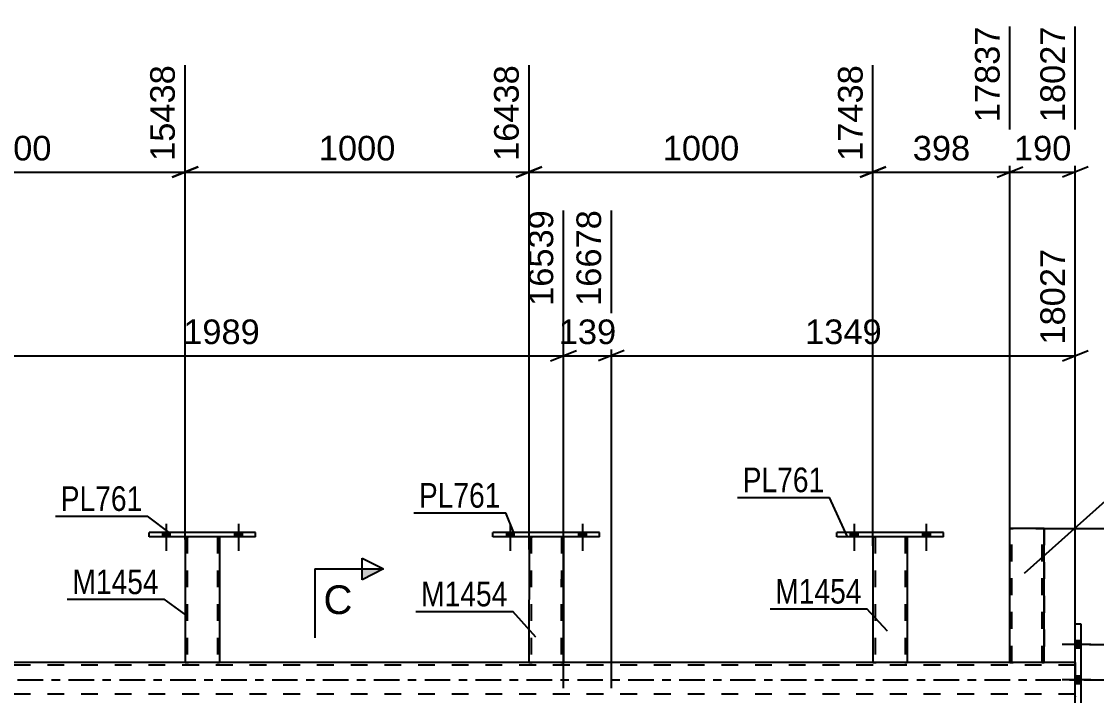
# Model space of a CAD drawing. Header units: millimetres. Extents: x 0 to 841, y 0 to 594.
# Drawn here: x 647.1 to 772.1, y 434.4 to 512.9 of the extents above; entities that cross this region are included whole.
import ezdxf

# ---------------------------------------------------------------- set-up
doc = ezdxf.new("R2010")
doc.units = ezdxf.units.MM
doc.linetypes.add('DXK_LINE_DOT2', pattern=[3.9198, 1.9599, -1.9599])
doc.linetypes.add('DXK_LINE_DOT3', pattern=[5.9187, 2.979, -0.9799, 0.9799, -0.9799])
doc.styles.add('Arial', font='ARIAL.TTF', dxfattribs={"height": 0.2})
doc.styles.add('Arial Narrow', font='ARIALN.TTF', dxfattribs={"height": 0.2})

# ---------------------------------------------------------------- blocks, each defined once
blk = doc.blocks.new('Bolt-318465270-4813 - 4424')
at = {"linetype": 'Continuous'}
for points in [[(663.47, 452.92), (664.35, 452.92), (664.35, 453.4), (663.47, 453.4)], [(671.87, 452.92), (672.75, 452.92), (672.75, 453.4), (671.87, 453.4)]]:
    blk.add_hatch(color=1, dxfattribs=at).paths.add_polyline_path(points)
at = {"color": 1, "linetype": 'Continuous'}
for p, q in [((663.91, 454.4), (663.91, 451.28)), ((672.31, 454.4), (672.31, 451.28)), ((663.47, 453.4), (663.47, 452.92)), ((664.35, 453.4), (664.35, 452.92)), ((671.87, 453.4), (671.87, 452.92)), ((672.75, 453.4), (672.75, 452.92))]:
    blk.add_line(p, q, dxfattribs=at)
blk = doc.blocks.new('Part-318465270-4435 - 4424')
at = {"color": 2, "linetype": 'Continuous'}
for p, q in [((769.64, 429.78), (769.64, 442.78)), ((769.64, 442.78), (770.28, 442.78)), ((770.28, 442.78), (770.28, 429.78)), ((770.28, 429.78), (769.64, 429.78))]:
    blk.add_line(p, q, dxfattribs=at)
blk = doc.blocks.new('Bolt-318465270-4609 - 4424')
at = {"linetype": 'Continuous'}
for points in [[(770.28, 439.94), (770.28, 440.82), (769.64, 440.82), (769.64, 439.94)], [(770.28, 439.94), (770.28, 440.82), (769.64, 440.82), (769.64, 439.94)], [(770.28, 439.94), (770.28, 440.82), (769.64, 440.82), (769.64, 439.94)], [(770.28, 435.82), (770.28, 436.7), (769.64, 436.7), (769.64, 435.82)], [(770.28, 435.82), (770.28, 436.7), (769.64, 436.7), (769.64, 435.82)], [(770.28, 431.74), (770.28, 432.62), (769.64, 432.62), (769.64, 431.74)], [(770.28, 431.74), (770.28, 432.62), (769.64, 432.62), (769.64, 431.74)], [(770.28, 431.74), (770.28, 432.62), (769.64, 432.62), (769.64, 431.74)]]:
    blk.add_hatch(color=1, dxfattribs=at).paths.add_polyline_path(points)
at = {"color": 1, "linetype": 'Continuous'}
for p, q in [((771.44, 440.38), (768.12, 440.38)), ((771.44, 440.38), (768.12, 440.38)), ((771.44, 440.38), (768.12, 440.38)), ((770.28, 440.82), (769.64, 440.82)), ((770.28, 440.82), (769.64, 440.82)), ((770.28, 440.82), (769.64, 440.82)), ((770.28, 439.94), (769.64, 439.94)), ((770.28, 439.94), (769.64, 439.94)), ((770.28, 439.94), (769.64, 439.94)), ((770.28, 436.7), (769.64, 436.7)), ((770.28, 436.7), (769.64, 436.7)), ((771.44, 436.26), (768.12, 436.26)), ((771.44, 436.26), (768.12, 436.26)), ((770.28, 435.82), (769.64, 435.82)), ((770.28, 435.82), (769.64, 435.82)), ((770.28, 432.62), (769.64, 432.62)), ((770.28, 432.62), (769.64, 432.62)), ((770.28, 432.62), (769.64, 432.62)), ((771.44, 432.18), (768.12, 432.18)), ((771.44, 432.18), (768.12, 432.18)), ((771.44, 432.18), (768.12, 432.18)), ((770.28, 431.74), (769.64, 431.74)), ((770.28, 431.74), (769.64, 431.74)), ((770.28, 431.74), (769.64, 431.74))]:
    blk.add_line(p, q, dxfattribs=at)
blk = doc.blocks.new('Part-318465270-4555 - 4424')
at = {"color": 2, "linetype": 'Continuous'}
for p, q in [((762.04, 453.88), (762.04, 453.88)), ((762.04, 438.28), (762.04, 453.88)), ((762.04, 453.88), (762.08, 453.88)), ((762.08, 453.88), (762.18, 453.88)), ((762.18, 453.88), (762.34, 453.88)), ((765.75, 453.88), (762.34, 453.88)), ((765.75, 453.88), (765.9, 453.88)), ((765.9, 453.88), (766.01, 453.88)), ((766.01, 453.88), (766.04, 453.88)), ((766.04, 453.88), (766.04, 453.88)), ((766.04, 438.28), (766.04, 453.88)), ((762.04, 438.28), (762.04, 438.28)), ((762.08, 438.28), (762.04, 438.28)), ((762.18, 438.28), (762.08, 438.28)), ((762.34, 438.28), (762.18, 438.28)), ((765.74, 438.28), (762.34, 438.28)), ((765.9, 438.28), (765.74, 438.28)), ((766, 438.28), (765.9, 438.28)), ((766.04, 438.28), (766, 438.28)), ((766.04, 438.28), (766.04, 438.28))]:
    blk.add_line(p, q, dxfattribs=at)
at = {"color": 7, "linetype": 'DXK_LINE_DOT2'}
for p, q in [((762.04, 438.28), (762.04, 453.88)), ((762.08, 453.88), (762.04, 453.88)), ((762.18, 453.88), (762.08, 453.88)), ((762.3, 453.88), (762.18, 453.88)), ((762.28, 438.28), (762.28, 453.88)), ((762.28, 438.28), (762.28, 453.88)), ((762.28, 453.88), (762.28, 453.88)), ((762.28, 453.88), (762.3, 453.88)), ((762.28, 453.88), (762.3, 453.88)), ((765.75, 453.88), (762.3, 453.88)), ((765.66, 453.88), (762.3, 453.88)), ((762.3, 453.88), (762.34, 453.88)), ((762.34, 453.88), (762.35, 453.88)), ((762.35, 453.88), (762.43, 453.88)), ((765.73, 453.88), (762.43, 453.88)), ((765.66, 453.88), (765.73, 453.88)), ((765.73, 453.88), (765.75, 453.88)), ((765.73, 453.88), (765.79, 453.88)), ((765.75, 453.88), (765.79, 453.88)), ((765.9, 453.88), (765.75, 453.88)), ((765.79, 453.88), (765.8, 453.88)), ((765.79, 453.88), (765.8, 453.88)), ((765.8, 438.28), (765.8, 453.88)), ((765.8, 438.28), (765.8, 453.88)), ((765.8, 453.88), (765.8, 453.88)), ((766.01, 453.88), (765.9, 453.88)), ((766.04, 453.88), (766.01, 453.88)), ((766.04, 453.88), (766.04, 438.28)), ((762.04, 438.28), (762.08, 438.28)), ((762.08, 438.28), (762.18, 438.28)), ((762.18, 438.28), (762.34, 438.28)), ((762.28, 438.28), (762.28, 438.28)), ((762.3, 438.28), (762.28, 438.28)), ((762.28, 438.28), (762.3, 438.28)), ((762.35, 438.28), (762.3, 438.28)), ((762.3, 438.28), (762.34, 438.28)), ((765.74, 438.28), (762.34, 438.28)), ((762.34, 438.28), (762.35, 438.28)), ((765.65, 438.28), (762.35, 438.28)), ((762.35, 438.28), (762.43, 438.28)), ((765.78, 438.28), (762.43, 438.28)), ((765.73, 438.28), (765.65, 438.28)), ((765.78, 438.28), (765.73, 438.28)), ((765.74, 438.28), (765.9, 438.28)), ((765.8, 438.28), (765.78, 438.28)), ((765.78, 438.28), (765.8, 438.28)), ((765.8, 438.28), (765.8, 438.28)), ((765.9, 438.28), (766, 438.28)), ((766, 438.28), (766.04, 438.28))]:
    blk.add_line(p, q, dxfattribs=at)
blk = doc.blocks.new('Part-318465270-4675 - 4424')
at = {"color": 2, "linetype": 'Continuous'}
for p, q in [((666.11, 452.92), (666.1, 438.28)), ((670.11, 452.92), (670.1, 438.28)), ((666.14, 438.28), (666.1, 438.28)), ((666.24, 438.28), (666.14, 438.28)), ((666.4, 438.28), (666.24, 438.28)), ((669.81, 438.28), (666.4, 438.28)), ((669.96, 438.28), (669.81, 438.28)), ((670.07, 438.28), (669.96, 438.28)), ((670.1, 438.28), (670.07, 438.28))]:
    blk.add_line(p, q, dxfattribs=at)
at = {"color": 7, "linetype": 'DXK_LINE_DOT2'}
for p, q in [((666.11, 452.92), (666.11, 452.92)), ((666.11, 452.92), (666.11, 452.92)), ((666.11, 452.92), (666.11, 452.92)), ((666.14, 452.92), (666.11, 452.92)), ((666.11, 452.92), (666.14, 452.92)), ((666.25, 452.92), (666.14, 452.92)), ((666.14, 452.92), (666.25, 452.92)), ((666.4, 452.92), (666.25, 452.92)), ((666.25, 452.92), (666.4, 452.92)), ((666.35, 452.92), (666.34, 438.28)), ((666.35, 452.92), (666.35, 452.92)), ((666.37, 452.92), (666.35, 452.92)), ((666.35, 452.92), (666.37, 452.92)), ((666.42, 452.92), (666.37, 452.92)), ((666.37, 452.92), (666.42, 452.92)), ((669.81, 452.92), (666.4, 452.92)), ((669.81, 452.92), (666.4, 452.92)), ((669.72, 452.92), (666.42, 452.92)), ((666.42, 452.92), (666.5, 452.92)), ((669.8, 452.92), (666.5, 452.92)), ((669.8, 452.92), (669.72, 452.92)), ((669.85, 452.92), (669.8, 452.92)), ((669.8, 452.92), (669.85, 452.92)), ((669.81, 452.92), (669.97, 452.92)), ((669.97, 452.92), (669.81, 452.92)), ((669.87, 452.92), (669.85, 452.92)), ((669.85, 452.92), (669.87, 452.92)), ((669.87, 452.92), (669.86, 438.28)), ((669.87, 452.92), (669.87, 452.92)), ((669.97, 452.92), (670.07, 452.92)), ((670.07, 452.92), (669.97, 452.92)), ((670.07, 452.92), (670.11, 452.92)), ((670.11, 452.92), (670.07, 452.92)), ((670.11, 452.92), (670.11, 452.92)), ((670.11, 452.92), (670.11, 452.92)), ((670.11, 452.92), (670.11, 452.92)), ((666.1, 438.28), (666.14, 438.28)), ((666.14, 438.28), (666.24, 438.28)), ((666.24, 438.28), (666.4, 438.28)), ((666.36, 438.28), (666.34, 438.28)), ((666.34, 438.28), (666.36, 438.28)), ((666.41, 438.28), (666.36, 438.28)), ((666.36, 438.28), (666.4, 438.28)), ((669.81, 438.28), (666.4, 438.28)), ((666.4, 438.28), (666.41, 438.28)), ((669.71, 438.28), (666.41, 438.28)), ((666.41, 438.28), (666.49, 438.28)), ((669.79, 438.28), (666.49, 438.28)), ((669.79, 438.28), (669.71, 438.28)), ((669.84, 438.28), (669.79, 438.28)), ((669.79, 438.28), (669.84, 438.28)), ((669.81, 438.28), (669.96, 438.28)), ((669.86, 438.28), (669.84, 438.28)), ((669.84, 438.28), (669.86, 438.28)), ((669.96, 438.28), (670.07, 438.28)), ((670.07, 438.28), (670.1, 438.28))]:
    blk.add_line(p, q, dxfattribs=at)
blk = doc.blocks.new('Bolt-318465270-4736 - 4424')
at = {"linetype": 'Continuous'}
for points in [[(703.47, 452.92), (704.35, 452.92), (704.35, 453.4), (703.47, 453.4)], [(711.87, 452.92), (712.75, 452.92), (712.75, 453.4), (711.87, 453.4)]]:
    blk.add_hatch(color=1, dxfattribs=at).paths.add_polyline_path(points)
at = {"color": 1, "linetype": 'Continuous'}
for p, q in [((703.91, 454.4), (703.91, 451.28)), ((712.31, 454.4), (712.31, 451.28)), ((703.47, 453.4), (703.47, 452.92)), ((704.35, 453.4), (704.35, 452.92)), ((711.87, 453.4), (711.87, 452.92)), ((712.75, 453.4), (712.75, 452.92))]:
    blk.add_line(p, q, dxfattribs=at)
blk = doc.blocks.new('Bolt-318465270-4737 - 4424')
at = {"linetype": 'Continuous'}
for points in [[(703.47, 452.92), (704.35, 452.92), (704.35, 453.4), (703.47, 453.4)], [(711.87, 452.92), (712.75, 452.92), (712.75, 453.4), (711.87, 453.4)]]:
    blk.add_hatch(color=1, dxfattribs=at).paths.add_polyline_path(points)
at = {"color": 1, "linetype": 'Continuous'}
for p, q in [((703.91, 454.4), (703.91, 451.28)), ((712.31, 454.4), (712.31, 451.28)), ((703.47, 453.4), (703.47, 452.92)), ((704.35, 453.4), (704.35, 452.92)), ((711.87, 453.4), (711.87, 452.92)), ((712.75, 453.4), (712.75, 452.92))]:
    blk.add_line(p, q, dxfattribs=at)
blk = doc.blocks.new('Bolt-318465270-4738 - 4424')
at = {"linetype": 'Continuous'}
for points in [[(743.47, 452.92), (744.35, 452.92), (744.35, 453.4), (743.47, 453.4)], [(751.87, 452.92), (752.75, 452.92), (752.75, 453.4), (751.87, 453.4)]]:
    blk.add_hatch(color=1, dxfattribs=at).paths.add_polyline_path(points)
at = {"color": 1, "linetype": 'Continuous'}
for p, q in [((743.91, 454.4), (743.91, 451.28)), ((752.31, 454.4), (752.31, 451.28)), ((743.47, 453.4), (743.47, 452.92)), ((744.35, 453.4), (744.35, 452.92)), ((751.87, 453.4), (751.87, 452.92)), ((752.75, 453.4), (752.75, 452.92))]:
    blk.add_line(p, q, dxfattribs=at)
blk = doc.blocks.new('Bolt-318465270-4739 - 4424')
at = {"linetype": 'Continuous'}
for points in [[(743.47, 452.92), (744.35, 452.92), (744.35, 453.4), (743.47, 453.4)], [(751.87, 452.92), (752.75, 452.92), (752.75, 453.4), (751.87, 453.4)]]:
    blk.add_hatch(color=1, dxfattribs=at).paths.add_polyline_path(points)
at = {"color": 1, "linetype": 'Continuous'}
for p, q in [((743.91, 454.4), (743.91, 451.28)), ((752.31, 454.4), (752.31, 451.28)), ((743.47, 453.4), (743.47, 452.92)), ((744.35, 453.4), (744.35, 452.92)), ((751.87, 453.4), (751.87, 452.92)), ((752.75, 453.4), (752.75, 452.92))]:
    blk.add_line(p, q, dxfattribs=at)
blk = doc.blocks.new('Part-318465270-4766 - 4424')
at = {"color": 7, "linetype": 'DXK_LINE_DOT2'}
for p, q in [((769.64, 437.96), (84.35, 437.96)), ((670.1, 438.28), (666.1, 438.28)), ((710.1, 438.28), (706.1, 438.28)), ((750.11, 438.28), (746.11, 438.28)), ((766.04, 438.28), (762.04, 438.28)), ((769.64, 438.28), (769.64, 434.28)), ((769.64, 434.6), (84.35, 434.6))]:
    blk.add_line(p, q, dxfattribs=at)
at = {"color": 2, "linetype": 'Continuous'}
for p, q in [((666.1, 438.28), (630.1, 438.28)), ((706.1, 438.28), (670.1, 438.28)), ((746.11, 438.28), (710.1, 438.28)), ((762.04, 438.28), (750.11, 438.28)), ((769.64, 438.28), (766.04, 438.28))]:
    blk.add_line(p, q, dxfattribs=at)
at = {"color": 7, "linetype": 'DXK_LINE_DOT3'}
blk.add_line((84.35, 436.28), (779.44, 436.28), dxfattribs=at)
blk = doc.blocks.new('Part-318465270-4782 - 4424')
at = {"color": 2, "linetype": 'Continuous'}
for p, q in [((661.91, 452.92), (661.91, 453.4)), ((674.31, 453.4), (661.91, 453.4)), ((674.31, 452.92), (661.91, 452.92)), ((674.31, 452.92), (674.31, 453.4))]:
    blk.add_line(p, q, dxfattribs=at)
blk = doc.blocks.new('Part-318465270-4787 - 4424')
at = {"color": 2, "linetype": 'Continuous'}
for p, q in [((706.11, 452.92), (706.1, 438.28)), ((710.11, 452.92), (710.1, 438.28)), ((706.14, 438.28), (706.1, 438.28)), ((706.24, 438.28), (706.14, 438.28)), ((706.4, 438.28), (706.24, 438.28)), ((709.81, 438.28), (706.4, 438.28)), ((709.96, 438.28), (709.81, 438.28)), ((710.07, 438.28), (709.96, 438.28)), ((710.1, 438.28), (710.07, 438.28))]:
    blk.add_line(p, q, dxfattribs=at)
at = {"color": 7, "linetype": 'DXK_LINE_DOT2'}
for p, q in [((706.11, 452.92), (706.11, 452.92)), ((706.11, 452.92), (706.11, 452.92)), ((706.11, 452.92), (706.11, 452.92)), ((706.14, 452.92), (706.11, 452.92)), ((706.11, 452.92), (706.14, 452.92)), ((706.25, 452.92), (706.14, 452.92)), ((706.14, 452.92), (706.25, 452.92)), ((706.4, 452.92), (706.25, 452.92)), ((706.25, 452.92), (706.4, 452.92)), ((706.35, 452.92), (706.34, 438.28)), ((706.35, 452.92), (706.35, 452.92)), ((706.37, 452.92), (706.35, 452.92)), ((706.35, 452.92), (706.37, 452.92)), ((706.42, 452.92), (706.37, 452.92)), ((706.37, 452.92), (706.42, 452.92)), ((709.81, 452.92), (706.4, 452.92)), ((709.81, 452.92), (706.4, 452.92)), ((709.72, 452.92), (706.42, 452.92)), ((706.42, 452.92), (706.5, 452.92)), ((709.8, 452.92), (706.5, 452.92)), ((709.8, 452.92), (709.72, 452.92)), ((709.85, 452.92), (709.8, 452.92)), ((709.8, 452.92), (709.85, 452.92)), ((709.81, 452.92), (709.97, 452.92)), ((709.97, 452.92), (709.81, 452.92)), ((709.87, 452.92), (709.85, 452.92)), ((709.85, 452.92), (709.87, 452.92)), ((709.87, 452.92), (709.86, 438.28)), ((709.87, 452.92), (709.87, 452.92)), ((709.97, 452.92), (710.07, 452.92)), ((710.07, 452.92), (709.97, 452.92)), ((710.07, 452.92), (710.11, 452.92)), ((710.11, 452.92), (710.07, 452.92)), ((710.11, 452.92), (710.11, 452.92)), ((710.11, 452.92), (710.11, 452.92)), ((710.11, 452.92), (710.11, 452.92)), ((706.1, 438.28), (706.14, 438.28)), ((706.14, 438.28), (706.24, 438.28)), ((706.24, 438.28), (706.4, 438.28)), ((706.36, 438.28), (706.34, 438.28)), ((706.34, 438.28), (706.36, 438.28)), ((706.41, 438.28), (706.36, 438.28)), ((706.36, 438.28), (706.4, 438.28)), ((709.81, 438.28), (706.4, 438.28)), ((706.4, 438.28), (706.41, 438.28)), ((709.71, 438.28), (706.41, 438.28)), ((706.41, 438.28), (706.49, 438.28)), ((709.79, 438.28), (706.49, 438.28)), ((709.79, 438.28), (709.71, 438.28)), ((709.84, 438.28), (709.79, 438.28)), ((709.79, 438.28), (709.84, 438.28)), ((709.81, 438.28), (709.96, 438.28)), ((709.86, 438.28), (709.84, 438.28)), ((709.84, 438.28), (709.86, 438.28)), ((709.96, 438.28), (710.07, 438.28)), ((710.07, 438.28), (710.1, 438.28))]:
    blk.add_line(p, q, dxfattribs=at)
blk = doc.blocks.new('Part-318465270-4792 - 4424')
at = {"color": 2, "linetype": 'Continuous'}
for p, q in [((701.91, 452.92), (701.91, 453.4)), ((714.31, 453.4), (701.91, 453.4)), ((714.31, 452.92), (701.91, 452.92)), ((714.31, 452.92), (714.31, 453.4))]:
    blk.add_line(p, q, dxfattribs=at)
blk = doc.blocks.new('Part-318465270-4797 - 4424')
at = {"color": 2, "linetype": 'Continuous'}
for p, q in [((746.11, 452.92), (746.11, 438.28)), ((750.11, 452.92), (750.11, 438.28)), ((746.14, 438.28), (746.11, 438.28)), ((746.25, 438.28), (746.14, 438.28)), ((746.4, 438.28), (746.25, 438.28)), ((749.81, 438.28), (746.4, 438.28)), ((749.96, 438.28), (749.81, 438.28)), ((750.07, 438.28), (749.96, 438.28)), ((750.11, 438.28), (750.07, 438.28))]:
    blk.add_line(p, q, dxfattribs=at)
at = {"color": 7, "linetype": 'DXK_LINE_DOT2'}
for p, q in [((746.11, 452.92), (746.11, 452.92)), ((746.11, 452.92), (746.11, 452.92)), ((746.11, 452.92), (746.11, 452.92)), ((746.15, 452.92), (746.11, 452.92)), ((746.11, 452.92), (746.15, 452.92)), ((746.25, 452.92), (746.15, 452.92)), ((746.15, 452.92), (746.25, 452.92)), ((746.41, 452.92), (746.25, 452.92)), ((746.25, 452.92), (746.41, 452.92)), ((746.35, 452.92), (746.35, 452.92)), ((746.35, 452.92), (746.35, 438.28)), ((746.37, 452.92), (746.35, 452.92)), ((746.35, 452.92), (746.37, 452.92)), ((746.42, 452.92), (746.37, 452.92)), ((746.37, 452.92), (746.42, 452.92)), ((749.81, 452.92), (746.41, 452.92)), ((749.81, 452.92), (746.41, 452.92)), ((749.72, 452.92), (746.42, 452.92)), ((746.42, 452.92), (746.5, 452.92)), ((749.8, 452.92), (746.5, 452.92)), ((749.8, 452.92), (749.72, 452.92)), ((749.85, 452.92), (749.8, 452.92)), ((749.8, 452.92), (749.85, 452.92)), ((749.81, 452.92), (749.97, 452.92)), ((749.97, 452.92), (749.81, 452.92)), ((749.87, 452.92), (749.85, 452.92)), ((749.85, 452.92), (749.87, 452.92)), ((749.87, 452.92), (749.87, 452.92)), ((749.87, 452.92), (749.87, 438.28)), ((749.97, 452.92), (750.07, 452.92)), ((750.07, 452.92), (749.97, 452.92)), ((750.07, 452.92), (750.11, 452.92)), ((750.11, 452.92), (750.07, 452.92)), ((750.11, 452.92), (750.11, 452.92)), ((750.11, 452.92), (750.11, 452.92)), ((750.11, 452.92), (750.11, 452.92)), ((746.11, 438.28), (746.14, 438.28)), ((746.14, 438.28), (746.25, 438.28)), ((746.25, 438.28), (746.4, 438.28)), ((746.36, 438.28), (746.35, 438.28)), ((746.35, 438.28), (746.36, 438.28)), ((746.42, 438.28), (746.36, 438.28)), ((746.36, 438.28), (746.4, 438.28)), ((749.81, 438.28), (746.4, 438.28)), ((746.4, 438.28), (746.42, 438.28)), ((749.72, 438.28), (746.42, 438.28)), ((746.42, 438.28), (746.49, 438.28)), ((749.8, 438.28), (746.49, 438.28)), ((749.8, 438.28), (749.72, 438.28)), ((749.85, 438.28), (749.8, 438.28)), ((749.8, 438.28), (749.85, 438.28)), ((749.81, 438.28), (749.96, 438.28)), ((749.87, 438.28), (749.85, 438.28)), ((749.85, 438.28), (749.87, 438.28)), ((749.96, 438.28), (750.07, 438.28)), ((750.07, 438.28), (750.11, 438.28))]:
    blk.add_line(p, q, dxfattribs=at)
blk = doc.blocks.new('Part-318465270-4802 - 4424')
at = {"color": 2, "linetype": 'Continuous'}
for p, q in [((741.91, 452.92), (741.91, 453.4)), ((754.31, 453.4), (741.91, 453.4)), ((754.31, 452.92), (741.91, 452.92)), ((754.31, 452.92), (754.31, 453.4))]:
    blk.add_line(p, q, dxfattribs=at)
blk = doc.blocks.new('Bolt-318465270-4888 - 4424')
at = {"linetype": 'Continuous'}
for points in [[(663.47, 452.92), (664.35, 452.92), (664.35, 453.4), (663.47, 453.4)], [(671.87, 452.92), (672.75, 452.92), (672.75, 453.4), (671.87, 453.4)]]:
    blk.add_hatch(color=1, dxfattribs=at).paths.add_polyline_path(points)
at = {"color": 1, "linetype": 'Continuous'}
for p, q in [((663.91, 454.4), (663.91, 451.28)), ((672.31, 454.4), (672.31, 451.28)), ((663.47, 453.4), (663.47, 452.92)), ((664.35, 453.4), (664.35, 452.92)), ((671.87, 453.4), (671.87, 452.92)), ((672.75, 453.4), (672.75, 452.92))]:
    blk.add_line(p, q, dxfattribs=at)
blk = doc.blocks.new('StraightDimension-318465270-5441 - 4424')
at = {"color": 7, "linetype": 'Continuous'}
for p, q in [((762.04, 452.45), (762.04, 512.27)), ((746.11, 451.86), (746.11, 507.77)), ((747.61, 495.95), (744.61, 494.75)), ((746.11, 495.35), (762.04, 495.35)), ((760.54, 494.75), (763.54, 495.95))]:
    blk.add_line(p, q, dxfattribs=at)
at = {"color": 0}
blk.add_wipeout([(758.01, 496.1), (758.01, 500.3), (750.14, 500.3), (750.14, 496.1)], dxfattribs=at)
at = {"color": 3, "style": 'Arial'}
blk.add_text('398', height=2.865, dxfattribs=at).set_placement((750.74, 496.7))
at = {"color": 0, "linetype": 'Continuous'}
blk.add_wipeout([(761.44, 512.87), (757.24, 512.87), (757.24, 500.55), (761.44, 500.55)], dxfattribs=at)
at = {"color": 3, "linetype": 'Continuous', "style": 'Arial'}
blk.add_text('17837', height=2.865, rotation=90.0002, dxfattribs=at).set_placement((760.84, 501.15))
blk = doc.blocks.new('StraightDimension-318465270-5465 - 4424')
at = {"color": 7, "linetype": 'Continuous'}
for p, q in [((626.11, 453.92), (626.11, 507.77)), ((666.11, 452.59), (666.11, 507.77)), ((627.61, 495.95), (624.61, 494.75)), ((626.11, 495.35), (666.11, 495.35)), ((664.61, 494.75), (667.61, 495.95))]:
    blk.add_line(p, q, dxfattribs=at)
at = {"color": 0}
blk.add_wipeout([(651.15, 496.1), (651.15, 500.3), (641.06, 500.3), (641.06, 496.1)], dxfattribs=at)
at = {"color": 3, "style": 'Arial'}
blk.add_text('1000', height=2.865, dxfattribs=at).set_placement((641.66, 496.7))
at = {"color": 0, "linetype": 'Continuous'}
blk.add_wipeout([(665.51, 508.37), (661.31, 508.37), (661.31, 496.05), (665.51, 496.05)], dxfattribs=at)
at = {"color": 3, "linetype": 'Continuous', "style": 'Arial'}
blk.add_text('15438', height=2.865, rotation=90.0002, dxfattribs=at).set_placement((664.91, 496.65))
blk = doc.blocks.new('StraightDimension-318465270-5170 - 4424')
at = {"color": 7, "linetype": 'Continuous'}
for p, q in [((715.69, 435.28), (715.69, 490.89)), ((769.64, 439.28), (769.64, 486.39)), ((717.19, 474.58), (714.19, 473.38)), ((715.69, 473.98), (769.64, 473.98)), ((768.14, 473.38), (771.14, 474.58))]:
    blk.add_line(p, q, dxfattribs=at)
at = {"color": 0}
blk.add_wipeout([(747.72, 474.73), (747.72, 478.93), (737.62, 478.93), (737.62, 474.73)], dxfattribs=at)
at = {"color": 3, "style": 'Arial'}
blk.add_text('1349', height=2.865, dxfattribs=at).set_placement((738.22, 475.33))
at = {"color": 0, "linetype": 'Continuous'}
blk.add_wipeout([(769.04, 486.99), (764.84, 486.99), (764.84, 474.68), (769.04, 474.68)], dxfattribs=at)
at = {"color": 3, "linetype": 'Continuous', "style": 'Arial'}
blk.add_text('18027', height=2.865, rotation=90.0002, dxfattribs=at).set_placement((768.44, 475.28))
blk = doc.blocks.new('StraightDimension-318465270-5449 - 4424')
at = {"color": 7, "linetype": 'Continuous'}
for p, q in [((706.11, 451.44), (706.11, 507.77)), ((746.11, 451.86), (746.11, 507.77)), ((707.61, 495.95), (704.61, 494.75)), ((706.11, 495.35), (746.11, 495.35)), ((744.61, 494.75), (747.61, 495.95))]:
    blk.add_line(p, q, dxfattribs=at)
at = {"color": 0}
blk.add_wipeout([(731.16, 496.1), (731.16, 500.3), (721.06, 500.3), (721.06, 496.1)], dxfattribs=at)
at = {"color": 3, "style": 'Arial'}
blk.add_text('1000', height=2.865, dxfattribs=at).set_placement((721.66, 496.7))
at = {"color": 0, "linetype": 'Continuous'}
blk.add_wipeout([(745.51, 508.37), (741.31, 508.37), (741.31, 496.05), (745.51, 496.05)], dxfattribs=at)
at = {"color": 3, "linetype": 'Continuous', "style": 'Arial'}
blk.add_text('17438', height=2.865, rotation=90.0002, dxfattribs=at).set_placement((744.91, 496.65))
blk = doc.blocks.new('StraightDimension-318465270-5631 - 4424')
at = {"color": 7, "linetype": 'Continuous'}
blk.add_line((765.04, 453.88), (814.66, 453.88), dxfattribs=at)
blk = doc.blocks.new('StraightDimension-318465270-5586 - 4424')
at = {"color": 7, "linetype": 'Continuous'}
for p, q in [((779.77, 437.78), (780.97, 434.78)), ((771.28, 436.28), (782.77, 436.28)), ((780.37, 432.18), (780.37, 436.28)), ((780.97, 430.68), (779.77, 433.68)), ((771.28, 432.18), (782.77, 432.18)), ((780.37, 432.18), (780.37, 423.26)), ((780.37, 432.18), (780.37, 423.26))]:
    blk.add_line(p, q, dxfattribs=at)
at = {"color": 0}
blk.add_wipeout([(779.62, 431.66), (775.42, 431.66), (775.42, 423.79), (779.62, 423.79)], dxfattribs=at)
at = {"color": 3, "style": 'Arial'}
blk.add_text('103', height=2.865, rotation=90.0002, dxfattribs=at).set_placement((779.02, 424.39))
blk = doc.blocks.new('StraightDimension-318465270-5435 - 4424')
at = {"color": 7, "linetype": 'Continuous'}
for p, q in [((762.04, 452.45), (762.04, 512.27)), ((769.64, 439.28), (769.64, 512.27)), ((760.54, 494.75), (763.54, 495.95)), ((762.04, 495.35), (769.64, 495.35)), ((771.14, 495.95), (768.14, 494.75))]:
    blk.add_line(p, q, dxfattribs=at)
at = {"color": 0}
blk.add_wipeout([(769.78, 496.1), (769.78, 500.3), (761.91, 500.3), (761.91, 496.1)], dxfattribs=at)
at = {"color": 3, "style": 'Arial'}
blk.add_text('190', height=2.865, dxfattribs=at).set_placement((762.51, 496.7))
at = {"color": 0, "linetype": 'Continuous'}
blk.add_wipeout([(769.04, 512.87), (764.84, 512.87), (764.84, 500.55), (769.04, 500.55)], dxfattribs=at)
at = {"color": 3, "linetype": 'Continuous', "style": 'Arial'}
blk.add_text('18027', height=2.865, rotation=90.0002, dxfattribs=at).set_placement((768.44, 501.15))
blk = doc.blocks.new('StraightDimension-318465270-5183 - 4424')
at = {"color": 7, "linetype": 'Continuous'}
for p, q in [((710.12, 435.28), (710.12, 490.89)), ((715.69, 435.28), (715.69, 490.89)), ((708.62, 473.38), (711.62, 474.58)), ((710.12, 473.98), (715.69, 473.98)), ((717.19, 474.58), (714.19, 473.38))]:
    blk.add_line(p, q, dxfattribs=at)
at = {"color": 0}
blk.add_wipeout([(716.84, 474.73), (716.84, 478.93), (708.97, 478.93), (708.97, 474.73)], dxfattribs=at)
at = {"color": 3, "style": 'Arial'}
blk.add_text('139', height=2.865, dxfattribs=at).set_placement((709.57, 475.33))
at = {"color": 0, "linetype": 'Continuous'}
blk.add_wipeout([(715.09, 491.49), (710.89, 491.49), (710.89, 479.18), (715.09, 479.18)], dxfattribs=at)
at = {"color": 3, "linetype": 'Continuous', "style": 'Arial'}
blk.add_text('16678', height=2.865, rotation=90.0002, dxfattribs=at).set_placement((714.49, 479.78))
blk = doc.blocks.new('StraightDimension-318465270-5201 - 4424')
at = {"color": 7, "linetype": 'Continuous'}
for p, q in [((630.56, 435.28), (630.56, 490.89)), ((710.12, 435.28), (710.12, 490.89)), ((632.06, 474.58), (629.06, 473.38)), ((630.56, 473.98), (710.12, 473.98)), ((708.62, 473.38), (711.62, 474.58))]:
    blk.add_line(p, q, dxfattribs=at)
at = {"color": 0}
blk.add_wipeout([(675.39, 474.73), (675.39, 478.93), (665.29, 478.93), (665.29, 474.73)], dxfattribs=at)
at = {"color": 3, "style": 'Arial'}
blk.add_text('1989', height=2.865, dxfattribs=at).set_placement((665.89, 475.33))
at = {"color": 0, "linetype": 'Continuous'}
blk.add_wipeout([(709.52, 491.49), (705.32, 491.49), (705.32, 479.18), (709.52, 479.18)], dxfattribs=at)
at = {"color": 3, "linetype": 'Continuous', "style": 'Arial'}
blk.add_text('16539', height=2.865, rotation=90.0002, dxfattribs=at).set_placement((708.92, 479.78))
blk = doc.blocks.new('StraightDimension-318465270-5457 - 4424')
at = {"color": 7, "linetype": 'Continuous'}
for p, q in [((666.11, 452.59), (666.11, 507.77)), ((706.11, 451.44), (706.11, 507.77)), ((667.61, 495.95), (664.61, 494.75)), ((666.11, 495.35), (706.11, 495.35)), ((704.61, 494.75), (707.61, 495.95))]:
    blk.add_line(p, q, dxfattribs=at)
at = {"color": 0}
blk.add_wipeout([(691.15, 496.1), (691.15, 500.3), (681.06, 500.3), (681.06, 496.1)], dxfattribs=at)
at = {"color": 3, "style": 'Arial'}
blk.add_text('1000', height=2.865, dxfattribs=at).set_placement((681.66, 496.7))
at = {"color": 0, "linetype": 'Continuous'}
blk.add_wipeout([(705.51, 508.37), (701.31, 508.37), (701.31, 496.05), (705.51, 496.05)], dxfattribs=at)
at = {"color": 3, "linetype": 'Continuous', "style": 'Arial'}
blk.add_text('16438', height=2.865, rotation=90.0002, dxfattribs=at).set_placement((704.91, 496.65))
blk = doc.blocks.new('StraightDimension-318465270-5594 - 4424')
at = {"color": 7, "linetype": 'Continuous'}
for p, q in [((780.37, 440.38), (780.37, 449.3)), ((780.37, 440.38), (780.37, 449.3)), ((779.77, 441.88), (780.97, 438.88)), ((771.28, 440.38), (782.77, 440.38)), ((780.37, 436.28), (780.37, 440.38)), ((780.97, 434.78), (779.77, 437.78)), ((771.28, 436.28), (782.77, 436.28))]:
    blk.add_line(p, q, dxfattribs=at)
at = {"color": 0}
blk.add_wipeout([(779.62, 448.78), (775.42, 448.78), (775.42, 440.91), (779.62, 440.91)], dxfattribs=at)
at = {"color": 3, "style": 'Arial'}
blk.add_text('103', height=2.865, rotation=90.0002, dxfattribs=at).set_placement((779.02, 441.51))
blk = doc.blocks.new('StraightDimension-318465270-9638 - 4424')
at = {"color": 7, "linetype": 'Continuous'}
for p, q in [((805.74, 434.78), (804.54, 437.78)), ((770.64, 436.28), (807.54, 436.28)), ((805.14, 310.42), (805.14, 436.28)), ((804.54, 311.92), (805.74, 308.92)), ((789.06, 310.42), (807.54, 310.42))]:
    blk.add_line(p, q, dxfattribs=at)
at = {"color": 0}
blk.add_wipeout([(804.39, 378.4), (800.19, 378.4), (800.19, 368.31), (804.39, 368.31)], dxfattribs=at)
at = {"color": 3, "style": 'Arial'}
blk.add_text('3147', height=2.865, rotation=90.0002, dxfattribs=at).set_placement((803.79, 368.91))
blk = doc.blocks.new('Mark-318465270-4671 - 4424')
at = {"color": 0}
blk.add_wipeout([(663.06, 446.24), (663.06, 449.24), (653, 449.24), (653, 446.24)], dxfattribs=at)
blk.add_wipeout([(663.06, 446.24), (663.06, 449.24), (653, 449.24), (653, 446.24)], dxfattribs=at)
at = {"color": 30, "linetype": 'Continuous'}
for p in [(652.4, 445.64), (666.24, 443.79)]:
    blk.add_line(p, (663.66, 445.64), dxfattribs=at)
at = {"color": 3, "style": 'Arial Narrow'}
blk.add_text('M1454', height=2.863, dxfattribs=at).set_placement((653, 446.24))
blk = doc.blocks.new('Mark-318465270-4551 - 4424')
at = {"color": 0}
blk.add_wipeout([(783.79, 457.68), (783.79, 460.68), (773.74, 460.68), (773.74, 457.68)], dxfattribs=at)
blk.add_wipeout([(783.79, 457.68), (783.79, 460.68), (773.74, 460.68), (773.74, 457.68)], dxfattribs=at)
at = {"color": 30, "linetype": 'Continuous'}
for p, q in [((763.72, 448.69), (773.14, 457.08)), ((773.14, 457.08), (784.39, 457.08))]:
    blk.add_line(p, q, dxfattribs=at)
at = {"color": 3, "style": 'Arial Narrow'}
blk.add_text('M1439', height=2.863, dxfattribs=at).set_placement((773.74, 457.68))
blk = doc.blocks.new('SectionMark-318465270-6079 - 4424')
at = {"linetype": 'Continuous'}
for points in [[(686.7, 447.92), (686.7, 449.17), (689.2, 449.17)], [(686.7, 423.84), (686.7, 425.09), (689.2, 423.84)]]:
    blk.add_hatch(color=6, dxfattribs=at).paths.add_polyline_path(points)
at = {"color": 6, "linetype": 'Continuous'}
for p, q in [((686.7, 447.92), (686.7, 450.42)), ((686.7, 450.42), (689.2, 449.17)), ((681.2, 449.17), (681.2, 441.17)), ((681.2, 449.17), (689.2, 449.17)), ((689.2, 449.17), (686.7, 447.92)), ((681.2, 423.84), (681.2, 431.84)), ((689.2, 423.84), (686.7, 425.09)), ((686.7, 425.09), (686.7, 422.59)), ((681.2, 423.84), (689.2, 423.84)), ((689.2, 423.84), (686.7, 422.59))]:
    blk.add_line(p, q, dxfattribs=at)
at = {"color": 0, "linetype": 'Continuous'}
for points in [[(685.57, 443.92), (685.57, 447.42), (682.2, 447.42), (682.2, 443.92)], [(685.57, 425.59), (685.57, 429.09), (682.2, 429.09), (682.2, 425.59)]]:
    blk.add_wipeout(points, dxfattribs=at)
at = {"color": 3, "linetype": 'Continuous', "style": 'Arial'}
for p in [(682.2, 443.92), (682.2, 425.59)]:
    blk.add_text('C', height=3.34, dxfattribs=at).set_placement(p)
blk = doc.blocks.new('Mark-318465270-4778 - 4424')
at = {"color": 0}
blk.add_wipeout([(661.14, 455.92), (661.14, 458.92), (651.64, 458.92), (651.64, 455.92)], dxfattribs=at)
blk.add_wipeout([(661.14, 455.92), (661.14, 458.92), (651.64, 458.92), (651.64, 455.92)], dxfattribs=at)
at = {"color": 30, "linetype": 'Continuous'}
for p in [(651.04, 455.32), (664.4, 453.29)]:
    blk.add_line(p, (661.74, 455.32), dxfattribs=at)
at = {"color": 3, "style": 'Arial Narrow'}
blk.add_text('PL761', height=2.863, dxfattribs=at).set_placement((651.64, 455.92))
blk = doc.blocks.new('Mark-318465270-4783 - 4424')
at = {"color": 0}
blk.add_wipeout([(703.61, 444.82), (703.61, 447.82), (693.56, 447.82), (693.56, 444.82)], dxfattribs=at)
blk.add_wipeout([(703.61, 444.82), (703.61, 447.82), (693.56, 447.82), (693.56, 444.82)], dxfattribs=at)
at = {"color": 30, "linetype": 'Continuous'}
for p in [(692.96, 444.22), (706.92, 441.22)]:
    blk.add_line(p, (704.21, 444.22), dxfattribs=at)
at = {"color": 3, "style": 'Arial Narrow'}
blk.add_text('M1454', height=2.863, dxfattribs=at).set_placement((693.56, 444.82))
blk = doc.blocks.new('Mark-318465270-4788 - 4424')
at = {"color": 0}
blk.add_wipeout([(702.8, 456.3), (702.8, 459.3), (693.3, 459.3), (693.3, 456.3)], dxfattribs=at)
blk.add_wipeout([(702.8, 456.3), (702.8, 459.3), (693.3, 459.3), (693.3, 456.3)], dxfattribs=at)
at = {"color": 30, "linetype": 'Continuous'}
for p in [(692.7, 455.7), (704.4, 453.29)]:
    blk.add_line(p, (703.4, 455.7), dxfattribs=at)
at = {"color": 3, "style": 'Arial Narrow'}
blk.add_text('PL761', height=2.863, dxfattribs=at).set_placement((693.3, 456.3))
blk = doc.blocks.new('Mark-318465270-4793 - 4424')
at = {"color": 0}
blk.add_wipeout([(744.8, 445.14), (744.8, 448.14), (734.75, 448.14), (734.75, 445.14)], dxfattribs=at)
blk.add_wipeout([(744.8, 445.14), (744.8, 448.14), (734.75, 448.14), (734.75, 445.14)], dxfattribs=at)
at = {"color": 30, "linetype": 'Continuous'}
for p in [(734.15, 444.54), (747.81, 441.94)]:
    blk.add_line(p, (745.4, 444.54), dxfattribs=at)
at = {"color": 3, "style": 'Arial Narrow'}
blk.add_text('M1454', height=2.863, dxfattribs=at).set_placement((734.75, 445.14))
blk = doc.blocks.new('Mark-318465270-4798 - 4424')
at = {"color": 0}
blk.add_wipeout([(740.46, 458.1), (740.46, 461.1), (730.96, 461.1), (730.96, 458.1)], dxfattribs=at)
blk.add_wipeout([(740.46, 458.1), (740.46, 461.1), (730.96, 461.1), (730.96, 458.1)], dxfattribs=at)
at = {"color": 30, "linetype": 'Continuous'}
for p in [(730.36, 457.5), (743.14, 452.92)]:
    blk.add_line(p, (741.06, 457.5), dxfattribs=at)
at = {"color": 3, "style": 'Arial Narrow'}
blk.add_text('PL761', height=2.863, dxfattribs=at).set_placement((730.96, 458.1))

msp = doc.modelspace()

# ---------------------------------------------------------------- block references
for name in ['Bolt-318465270-4813 - 4424', 'Bolt-318465270-4888 - 4424', 'Bolt-318465270-4736 - 4424', 'Bolt-318465270-4737 - 4424', 'Bolt-318465270-4738 - 4424', 'Bolt-318465270-4739 - 4424', 'Part-318465270-4555 - 4424', 'Part-318465270-4782 - 4424', 'Part-318465270-4675 - 4424', 'Part-318465270-4792 - 4424', 'Part-318465270-4787 - 4424', 'Part-318465270-4802 - 4424', 'Part-318465270-4797 - 4424', 'Part-318465270-4435 - 4424', 'Bolt-318465270-4609 - 4424', 'Part-318465270-4766 - 4424']:
    msp.add_blockref(name, (0, 0))

# ---------------------------------------------------------------- next in the draw order: block references
for name in ['StraightDimension-318465270-5441 - 4424', 'StraightDimension-318465270-5465 - 4424']:
    msp.add_blockref(name, (0, 0))

# ---------------------------------------------------------------- next in the draw order: block references
msp.add_blockref('StraightDimension-318465270-5170 - 4424', (0, 0))

# ---------------------------------------------------------------- next in the draw order: block references
msp.add_blockref('StraightDimension-318465270-5449 - 4424', (0, 0))

# ---------------------------------------------------------------- next in the draw order: block references
msp.add_blockref('StraightDimension-318465270-5631 - 4424', (0, 0))

# ---------------------------------------------------------------- next in the draw order: block references
for name in ['StraightDimension-318465270-5435 - 4424', 'StraightDimension-318465270-5183 - 4424', 'Mark-318465270-4798 - 4424', 'Mark-318465270-4793 - 4424', 'StraightDimension-318465270-5586 - 4424']:
    msp.add_blockref(name, (0, 0))

# ---------------------------------------------------------------- next in the draw order: block references
for name in ['StraightDimension-318465270-5201 - 4424', 'StraightDimension-318465270-5594 - 4424']:
    msp.add_blockref(name, (0, 0))

# ---------------------------------------------------------------- next in the draw order: block references
for name in ['StraightDimension-318465270-5457 - 4424', 'Mark-318465270-4551 - 4424', 'SectionMark-318465270-6079 - 4424', 'Mark-318465270-4671 - 4424', 'Mark-318465270-4783 - 4424', 'StraightDimension-318465270-9638 - 4424']:
    msp.add_blockref(name, (0, 0))

# ---------------------------------------------------------------- next in the draw order: block references
for name in ['Mark-318465270-4778 - 4424', 'Mark-318465270-4788 - 4424']:
    msp.add_blockref(name, (0, 0))

doc.saveas('drawing.dxf')
